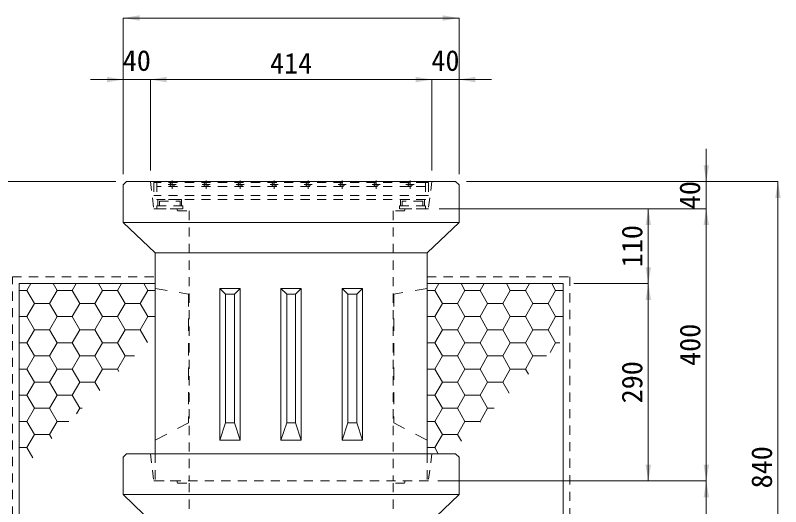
# Model space of a CAD drawing. Units: millimetres at full size; some dimension numbers follow another scale. Extents: x 40781 to 122968, y -21714 to -2620.
# Drawn here: x 45344 to 46470, y -11751 to -11029 of the extents above; entities that cross this region are included whole.
import ezdxf
from ezdxf.enums import TextEntityAlignment as Align

# ---------------------------------------------------------------- set-up
doc = ezdxf.new("R2010")
doc.units = ezdxf.units.MM
doc.header["$LTSCALE"] = 18
for name, pattern in [('CHAIN', [18.5, 12, -1.5, 3.5, -1.5]), ('USER1', [1.35, 0.75, -0.6]), ('USER2', [1.35, 0.75, -0.6]), ('USER3', [2, 1, -1])]:
    doc.linetypes.add(name, pattern=pattern)
for name, color, linetype, lineweight in [('0_2', 7, 'Continuous', 9), ('Center', 1, 'CHAIN', 5), ('グレーチング', 7, 'USER1', 9), ('ハッチング', 7, 'Continuous', 5), ('寸法線', 7, 'Continuous', 9), ('嵩上断面', 112, 'USER1', 9), ('本体', 2, 'Continuous', 13)]:
    doc.layers.add(name, color=color, linetype=linetype, lineweight=lineweight)
doc.styles.add('ＭＳ ゴシック', font='')
doc.styles.get('ＭＳ ゴシック').set_extended_font_data('MS Gothic')

# ---------------------------------------------------------------- blocks, each defined once
blk = doc.blocks.new('filled_arrow')
at = {"color": 0, "linetype": 'Continuous', "lineweight": -2}
blk.add_solid([(7.5, 1.25), (0, 0), (7.5, -1.25)], dxfattribs=at)

msp = doc.modelspace()

# ---------------------------------------------------------------- linework, layer by layer
at = {"layer": '0_2', "linetype": 'USER3'}
for p, q in [((45549.95, -11429.91), (45598.95, -11438.36)), ((45598.95, -11438.36), (45598.95, -11627.53)), ((45949.95, -11429.91), (45900.95, -11438.36)), ((45900.95, -11438.36), (45900.95, -11627.53)), ((45598.95, -11627.53), (45549.95, -11652.87)), ((45900.95, -11627.53), (45949.95, -11652.87))]:
    msp.add_line(p, q, dxfattribs=at)
at = {"layer": '0_2'}
for p, q in [((45644.95, -11429.91), (45653.45, -11438.36)), ((45666.45, -11438.36), (45674.95, -11429.91)), ((45734.95, -11429.91), (45743.45, -11438.36)), ((45756.45, -11438.36), (45764.95, -11429.91)), ((45824.95, -11429.91), (45833.45, -11438.36)), ((45846.45, -11438.36), (45854.95, -11429.91)), ((45644.95, -11652.87), (45653.45, -11627.53)), ((45666.45, -11627.53), (45674.95, -11652.87)), ((45734.95, -11652.87), (45743.45, -11627.53)), ((45756.45, -11627.53), (45764.95, -11652.87)), ((45824.95, -11652.87), (45833.45, -11627.53)), ((45846.45, -11627.53), (45854.95, -11652.87))]:
    msp.add_line(p, q, dxfattribs=at)
for points in [[(45644.95, -11429.91), (45674.95, -11429.91), (45674.95, -11652.87), (45644.95, -11652.87)], [(45653.45, -11438.36), (45666.45, -11438.36), (45666.45, -11627.53), (45653.45, -11627.53)], [(45734.95, -11429.91), (45764.95, -11429.91), (45764.95, -11652.87), (45734.95, -11652.87)], [(45743.45, -11438.36), (45756.45, -11438.36), (45756.45, -11627.53), (45743.45, -11627.53)], [(45824.95, -11429.91), (45854.95, -11429.91), (45854.95, -11652.87), (45824.95, -11652.87)], [(45833.45, -11438.36), (45846.45, -11438.36), (45846.45, -11627.53), (45833.45, -11627.53)]]:
    msp.add_lwpolyline(points, close=True, dxfattribs=at)
at = {"layer": 'Center'}
for p, q in [((45580.95, -11277.41), (45568.95, -11277.41)), ((45574.95, -11283.41), (45574.95, -11271.41)), ((45630.95, -11277.41), (45618.95, -11277.41)), ((45624.95, -11283.41), (45624.95, -11271.41)), ((45680.95, -11277.41), (45668.95, -11277.41)), ((45674.95, -11283.41), (45674.95, -11271.41)), ((45730.95, -11277.41), (45718.95, -11277.41)), ((45724.95, -11283.41), (45724.95, -11271.41)), ((45780.95, -11277.41), (45768.95, -11277.41)), ((45774.95, -11283.41), (45774.95, -11271.41)), ((45830.95, -11277.41), (45818.95, -11277.41)), ((45824.95, -11283.41), (45824.95, -11271.41)), ((45880.95, -11277.41), (45868.95, -11277.41)), ((45874.95, -11283.41), (45874.95, -11271.41)), ((45930.95, -11277.41), (45918.95, -11277.41)), ((45924.95, -11283.41), (45924.95, -11271.41))]:
    msp.add_line(p, q, dxfattribs=at)
at = {"layer": 'グレーチング'}
for p, q in [((45547.95, -11274.41), (45547.95, -11293.41)), ((45547.95, -11274.41), (45552.45, -11274.41)), ((45947.45, -11274.41), (45552.45, -11274.41)), ((45552.45, -11274.41), (45552.45, -11299.41)), ((45947.45, -11280.41), (45552.45, -11280.41)), ((45947.45, -11274.41), (45947.45, -11299.41)), ((45951.95, -11274.41), (45947.45, -11274.41)), ((45951.95, -11274.41), (45951.95, -11293.41)), ((45547.95, -11293.41), (45552.45, -11293.41)), ((45947.45, -11293.41), (45552.45, -11293.41)), ((45947.45, -11299.41), (45552.45, -11299.41)), ((45951.95, -11293.41), (45947.45, -11293.41))]:
    msp.add_line(p, q, dxfattribs=at)
for centre in [(45574.95, -11277.41), (45624.95, -11277.41), (45674.95, -11277.41), (45724.95, -11277.41), (45774.95, -11277.41), (45824.95, -11277.41), (45874.95, -11277.41), (45924.95, -11277.41)]:
    msp.add_circle(centre, 3, dxfattribs=at)
at = {"layer": 'ハッチング'}
for p, q in [((45361.22, -11432.96), (45367.03, -11422.91)), ((45405.67, -11432.96), (45399.87, -11422.91)), ((45427.9, -11432.96), (45433.7, -11422.91)), ((45472.35, -11432.96), (45466.55, -11422.91)), ((45494.57, -11432.96), (45500.38, -11422.91)), ((45539.02, -11432.96), (45533.22, -11422.91)), ((45961.3, -11432.96), (45967.1, -11422.91)), ((46005.75, -11432.96), (45999.95, -11422.91)), ((46027.97, -11432.96), (46033.78, -11422.91)), ((46072.42, -11432.96), (46066.62, -11422.91)), ((46094.65, -11432.96), (46100.45, -11422.91)), ((46139.1, -11432.96), (46133.3, -11422.91)), ((45349.95, -11432.96), (45361.22, -11432.96)), ((45372.34, -11452.21), (45361.22, -11432.96)), ((45394.56, -11452.21), (45405.67, -11432.96)), ((45405.68, -11432.96), (45427.9, -11432.96)), ((45439.01, -11452.21), (45427.9, -11432.96)), ((45461.24, -11452.21), (45472.35, -11432.96)), ((45472.35, -11432.96), (45494.57, -11432.96)), ((45505.69, -11452.21), (45494.57, -11432.96)), ((45527.91, -11452.21), (45539.02, -11432.96)), ((45539.03, -11432.96), (45549.95, -11432.96)), ((45949.95, -11432.96), (45961.3, -11432.96)), ((45972.41, -11452.21), (45961.3, -11432.96)), ((45994.64, -11452.21), (46005.75, -11432.96)), ((46005.75, -11432.96), (46027.97, -11432.96)), ((46039.09, -11452.21), (46027.97, -11432.96)), ((46061.31, -11452.21), (46072.42, -11432.96)), ((46072.43, -11432.96), (46094.65, -11432.96)), ((46105.76, -11452.21), (46094.65, -11432.96)), ((46127.99, -11452.21), (46139.1, -11432.96)), ((46139.1, -11432.96), (46149.95, -11432.96)), ((45361.22, -11471.46), (45372.34, -11452.21)), ((45372.34, -11452.21), (45394.56, -11452.21)), ((45405.67, -11471.46), (45394.56, -11452.21)), ((45427.9, -11471.46), (45439.01, -11452.21)), ((45439.01, -11452.21), (45461.24, -11452.21)), ((45472.35, -11471.46), (45461.24, -11452.21)), ((45494.57, -11471.46), (45505.69, -11452.21)), ((45505.69, -11452.21), (45527.91, -11452.21)), ((45539.02, -11471.46), (45527.91, -11452.21)), ((45961.3, -11471.46), (45972.41, -11452.21)), ((45972.41, -11452.21), (45994.64, -11452.21)), ((46005.75, -11471.46), (45994.64, -11452.21)), ((46027.97, -11471.46), (46039.09, -11452.21)), ((46039.09, -11452.21), (46061.31, -11452.21)), ((46072.42, -11471.46), (46061.31, -11452.21)), ((46094.65, -11471.46), (46105.76, -11452.21)), ((46105.76, -11452.21), (46127.99, -11452.21)), ((46139.1, -11471.46), (46127.99, -11452.21)), ((45349.95, -11471.46), (45361.22, -11471.46)), ((45372.34, -11490.71), (45361.22, -11471.46)), ((45394.56, -11490.71), (45405.67, -11471.46)), ((45405.68, -11471.46), (45427.9, -11471.46)), ((45439.01, -11490.71), (45427.9, -11471.46)), ((45461.24, -11490.71), (45472.35, -11471.46)), ((45472.35, -11471.46), (45494.57, -11471.46)), ((45505.69, -11490.71), (45494.57, -11471.46)), ((45527.91, -11490.71), (45539.02, -11471.46)), ((45539.03, -11471.46), (45549.95, -11471.46)), ((45949.95, -11471.46), (45961.3, -11471.46)), ((45972.41, -11490.71), (45961.3, -11471.46)), ((45994.64, -11490.71), (46005.75, -11471.46)), ((46005.75, -11471.46), (46027.97, -11471.46)), ((46039.09, -11490.71), (46027.97, -11471.46)), ((46061.31, -11490.71), (46072.42, -11471.46)), ((46072.43, -11471.46), (46094.65, -11471.46)), ((46105.76, -11490.71), (46094.65, -11471.46)), ((46127.99, -11490.71), (46139.1, -11471.46)), ((46139.1, -11471.46), (46149.95, -11471.46)), ((45361.22, -11509.95), (45372.34, -11490.71)), ((45372.34, -11490.71), (45394.56, -11490.71)), ((45405.67, -11509.95), (45394.56, -11490.71)), ((45427.9, -11509.95), (45439.01, -11490.71)), ((45439.01, -11490.71), (45461.24, -11490.71)), ((45472.35, -11509.95), (45461.24, -11490.71)), ((45494.57, -11509.95), (45505.69, -11490.71)), ((45505.69, -11490.71), (45527.91, -11490.71)), ((45538.9, -11509.74), (45527.91, -11490.71)), ((45961.3, -11509.95), (45972.41, -11490.71)), ((45972.41, -11490.71), (45994.64, -11490.71)), ((46005.75, -11509.95), (45994.64, -11490.71)), ((46027.97, -11509.95), (46039.09, -11490.71)), ((46039.09, -11490.71), (46061.31, -11490.71)), ((46072.42, -11509.95), (46061.31, -11490.71)), ((46094.65, -11509.95), (46105.76, -11490.71)), ((46105.76, -11490.71), (46127.99, -11490.71)), ((46139.1, -11509.95), (46127.99, -11490.71)), ((45349.95, -11509.95), (45361.22, -11509.95)), ((45372.34, -11529.2), (45361.22, -11509.95)), ((45394.56, -11529.2), (45405.67, -11509.95)), ((45405.68, -11509.95), (45427.9, -11509.95)), ((45439.01, -11529.2), (45427.9, -11509.95)), ((45461.24, -11529.2), (45472.35, -11509.95)), ((45472.35, -11509.95), (45494.57, -11509.95)), ((45505.69, -11529.2), (45494.57, -11509.95)), ((45949.95, -11509.95), (45961.3, -11509.95)), ((45972.41, -11529.2), (45961.3, -11509.95)), ((45994.64, -11529.2), (46005.75, -11509.95)), ((46005.75, -11509.95), (46027.97, -11509.95)), ((46039.09, -11529.2), (46027.97, -11509.95)), ((46061.31, -11529.2), (46072.42, -11509.95)), ((46072.43, -11509.95), (46094.65, -11509.95)), ((46105.76, -11529.2), (46094.65, -11509.95)), ((46130.99, -11524.01), (46139.1, -11509.95)), ((46139.1, -11509.95), (46145.04, -11509.95)), ((45361.22, -11548.45), (45372.34, -11529.2)), ((45372.34, -11529.2), (45394.56, -11529.2)), ((45405.67, -11548.45), (45394.56, -11529.2)), ((45427.9, -11548.45), (45439.01, -11529.2)), ((45439.01, -11529.2), (45461.24, -11529.2)), ((45472.35, -11548.45), (45461.24, -11529.2)), ((45494.57, -11548.45), (45505.69, -11529.2)), ((45505.69, -11529.2), (45519.44, -11529.2)), ((45961.3, -11548.45), (45972.41, -11529.2)), ((45972.41, -11529.2), (45994.64, -11529.2)), ((46005.75, -11548.45), (45994.64, -11529.2)), ((46027.97, -11548.45), (46039.09, -11529.2)), ((46039.09, -11529.2), (46061.31, -11529.2)), ((46072.42, -11548.45), (46061.31, -11529.2)), ((46094.65, -11548.45), (46105.76, -11529.2)), ((46105.76, -11529.2), (46125.79, -11529.2)), ((45349.95, -11548.45), (45361.22, -11548.45)), ((45372.34, -11567.7), (45361.22, -11548.45)), ((45394.56, -11567.7), (45405.67, -11548.45)), ((45405.68, -11548.45), (45427.9, -11548.45)), ((45439.01, -11567.7), (45427.9, -11548.45)), ((45461.24, -11567.7), (45472.35, -11548.45)), ((45472.35, -11548.45), (45494.57, -11548.45)), ((45496.63, -11552.01), (45494.57, -11548.45)), ((45949.95, -11548.45), (45961.3, -11548.45)), ((45972.41, -11567.7), (45961.3, -11548.45)), ((45994.64, -11567.7), (46005.75, -11548.45)), ((46005.75, -11548.45), (46027.97, -11548.45)), ((46039.09, -11567.7), (46027.97, -11548.45)), ((46061.31, -11567.7), (46072.42, -11548.45)), ((46072.43, -11548.45), (46094.65, -11548.45)), ((46099, -11555.99), (46094.65, -11548.45)), ((45361.22, -11586.94), (45372.34, -11567.7)), ((45372.34, -11567.7), (45394.56, -11567.7)), ((45405.67, -11586.94), (45394.56, -11567.7)), ((45427.9, -11586.94), (45439.01, -11567.7)), ((45439.01, -11567.7), (45461.24, -11567.7)), ((45468.45, -11580.19), (45461.24, -11567.7)), ((45961.3, -11586.94), (45972.41, -11567.7)), ((45972.41, -11567.7), (45994.64, -11567.7)), ((46005.75, -11586.94), (45994.64, -11567.7)), ((46027.97, -11586.94), (46039.09, -11567.7)), ((46039.09, -11567.7), (46061.31, -11567.7)), ((46070.82, -11584.17), (46061.31, -11567.7)), ((45349.95, -11586.94), (45361.22, -11586.94)), ((45372.34, -11606.19), (45361.22, -11586.94)), ((45394.56, -11606.19), (45405.67, -11586.94)), ((45405.68, -11586.94), (45427.9, -11586.94)), ((45439.01, -11606.19), (45427.9, -11586.94)), ((45949.95, -11586.94), (45961.3, -11586.94)), ((45972.41, -11606.19), (45961.3, -11586.94)), ((45994.64, -11606.19), (46005.75, -11586.94)), ((46005.75, -11586.94), (46027.97, -11586.94)), ((46039.09, -11606.19), (46027.97, -11586.94)), ((45361.22, -11625.44), (45372.34, -11606.19)), ((45372.34, -11606.19), (45394.56, -11606.19)), ((45405.67, -11625.44), (45394.56, -11606.19)), ((45434.32, -11614.32), (45439.01, -11606.19)), ((45439.01, -11606.19), (45442.45, -11606.19)), ((45961.3, -11625.44), (45972.41, -11606.19)), ((45972.41, -11606.19), (45994.64, -11606.19)), ((46005.75, -11625.44), (45994.64, -11606.19)), ((46027.97, -11625.44), (46039.09, -11606.19)), ((46039.09, -11606.19), (46048.8, -11606.19)), ((45349.95, -11625.44), (45361.22, -11625.44)), ((45372.34, -11644.69), (45361.22, -11625.44)), ((45394.56, -11644.69), (45405.67, -11625.44)), ((45405.68, -11625.44), (45423.2, -11625.44)), ((45949.95, -11625.44), (45961.3, -11625.44)), ((45972.41, -11644.69), (45961.3, -11625.44)), ((45994.64, -11644.69), (46005.75, -11625.44)), ((46005.75, -11625.44), (46027.97, -11625.44)), ((46028.55, -11626.44), (46027.97, -11625.44)), ((45361.22, -11663.93), (45372.34, -11644.69)), ((45372.34, -11644.69), (45394.56, -11644.69)), ((45398, -11650.64), (45394.56, -11644.69)), ((45961.3, -11663.93), (45972.41, -11644.69)), ((45972.41, -11644.69), (45994.64, -11644.69)), ((46000.37, -11654.62), (45994.64, -11644.69)), ((45349.95, -11663.93), (45361.22, -11663.93)), ((45369.82, -11678.82), (45361.22, -11663.93)), ((45949.95, -11663.93), (45961.3, -11663.93)), ((45966.48, -11672.91), (45961.3, -11663.93))]:
    msp.add_line(p, q, dxfattribs=at)
at = {"layer": 'ハッチング', "linetype": 'USER2', "lineweight": 9}
msp.add_lwpolyline([(45949.95, -11412.91), (46159.95, -11412.91), (46159.95, -12322.91), (45339.95, -12322.91), (45339.95, -11412.91), (45549.95, -11412.91)], dxfattribs=at)
at = {"layer": 'ハッチング', "lineweight": 20}
msp.add_lwpolyline([(45549.95, -11422.91), (45349.95, -11422.91), (45349.95, -12312.91), (46149.95, -12312.91), (46149.95, -11422.91), (45949.95, -11422.91)], dxfattribs=at)
at = {"layer": '寸法線'}
for p, q in [((45502.95, -11032.64), (45996.95, -11032.64)), ((45502.95, -11261.91), (45502.95, -11032.64)), ((45996.95, -11261.91), (45996.95, -11032.64)), ((45454.95, -11123.06), (45590.95, -11123.06)), ((45502.95, -11261.91), (45502.95, -11123.06)), ((45542.95, -11256.91), (45542.95, -11123.06)), ((45542.95, -11123.06), (45956.95, -11123.06)), ((45542.95, -11256.91), (45542.95, -11123.06)), ((46044.95, -11123.06), (45908.95, -11123.06)), ((45956.95, -11256.91), (45956.95, -11123.06)), ((45956.95, -11256.91), (45956.95, -11123.06)), ((45996.95, -11261.91), (45996.95, -11123.06)), ((46360.67, -11224.91), (46360.67, -11360.91)), ((45491.95, -11272.91), (45052.69, -11272.91)), ((45491.95, -11272.91), (45174.01, -11272.91)), ((46007.95, -11272.91), (46360.67, -11272.91)), ((46007.95, -11272.91), (46466.13, -11272.91)), ((46466.13, -12112.91), (46466.13, -11272.91)), ((45967.95, -11312.91), (46360.67, -11312.91)), ((45967.95, -11312.91), (46360.67, -11312.91)), ((45967.95, -11312.91), (46275.41, -11312.91)), ((46275.41, -11312.91), (46275.41, -11422.91)), ((46360.67, -11312.91), (46360.67, -11712.91)), ((46165.95, -11422.91), (46275.41, -11422.91)), ((46165.95, -11422.91), (46275.41, -11422.91)), ((46275.41, -11422.91), (46275.41, -11712.91)), ((45965.95, -11712.91), (46360.67, -11712.91)), ((45965.95, -11712.91), (46360.67, -11712.91)), ((45967.95, -11712.91), (46275.41, -11712.91)), ((46360.67, -11712.91), (46360.67, -12112.91))]:
    msp.add_line(p, q, dxfattribs=at)
at = {"layer": '嵩上断面'}
for p, q in [((45553.95, -11299.41), (45553.95, -11308.41)), ((45588.95, -11299.41), (45553.95, -11299.41)), ((45588.95, -11299.41), (45553.95, -11299.41)), ((45556.25, -11308.41), (45556.25, -11301.71)), ((45556.25, -11301.71), (45586.65, -11301.71)), ((45586.65, -11301.71), (45586.65, -11308.41)), ((45588.95, -11308.41), (45588.95, -11299.41)), ((45910.95, -11299.41), (45945.95, -11299.41)), ((45910.95, -11299.41), (45945.95, -11299.41)), ((45910.95, -11308.41), (45910.95, -11299.41)), ((45943.65, -11301.71), (45913.25, -11301.71)), ((45913.25, -11301.71), (45913.25, -11308.41)), ((45943.65, -11308.41), (45943.65, -11301.71)), ((45945.95, -11299.41), (45945.95, -11308.41)), ((45552.45, -11308.41), (45552.45, -11312.91)), ((45590.45, -11308.41), (45552.45, -11308.41)), ((45552.45, -11312.91), (45590.45, -11312.91)), ((45555.45, -11308.41), (45557.75, -11308.41)), ((45588.15, -11308.41), (45590.45, -11308.41)), ((45590.45, -11312.91), (45590.45, -11308.41)), ((45911.75, -11308.41), (45909.45, -11308.41)), ((45909.45, -11312.91), (45909.45, -11308.41)), ((45909.45, -11308.41), (45947.45, -11308.41)), ((45947.45, -11312.91), (45909.45, -11312.91)), ((45944.45, -11308.41), (45942.15, -11308.41)), ((45947.45, -11308.41), (45947.45, -11312.91))]:
    msp.add_line(p, q, dxfattribs=at)
at = {"layer": '本体'}
for p, q in [((45502.95, -11277.91), (45507.95, -11272.91)), ((45502.95, -11277.91), (45502.95, -11332.91)), ((45507.95, -11272.91), (45991.95, -11272.91)), ((45991.95, -11272.91), (45996.95, -11277.91)), ((45996.95, -11277.91), (45996.95, -11332.91)), ((45502.95, -11332.91), (45549.95, -11377.91)), ((45996.95, -11332.91), (45949.95, -11377.91)), ((45549.95, -11377.91), (45549.95, -11672.91)), ((45949.95, -11377.91), (45949.95, -11672.91)), ((45502.95, -11677.91), (45507.95, -11672.91)), ((45507.95, -11672.91), (45991.95, -11672.91)), ((45991.95, -11672.91), (45996.95, -11677.91)), ((45502.95, -11677.91), (45502.95, -11732.91)), ((45996.95, -11677.91), (45996.95, -11732.91)), ((45502.95, -11732.91), (45549.95, -11777.91)), ((45996.95, -11732.91), (45949.95, -11777.91))]:
    msp.add_line(p, q, dxfattribs=at)
at = {"layer": '本体', "linetype": 'USER2'}
for p, q in [((45542.95, -11272.91), (45547.95, -11312.91)), ((45956.95, -11272.91), (45951.95, -11312.91)), ((45547.95, -11312.91), (45581.95, -11312.91)), ((45581.95, -11312.91), (45582.95, -11316.11)), ((45917.95, -11312.91), (45916.95, -11316.11)), ((45951.95, -11312.91), (45917.95, -11312.91)), ((45582.95, -11316.11), (45599.95, -11316.11)), ((45599.95, -11316.11), (45599.95, -11712.91)), ((45899.95, -11316.11), (45899.95, -11712.91)), ((45916.95, -11316.11), (45899.95, -11316.11)), ((45542.95, -11672.91), (45547.95, -11712.91)), ((45956.95, -11672.91), (45951.95, -11712.91)), ((45547.95, -11712.91), (45581.95, -11712.91)), ((45581.95, -11712.91), (45582.95, -11716.11)), ((45582.95, -11716.11), (45599.95, -11716.11)), ((45599.95, -11716.11), (45599.95, -12112.91)), ((45899.95, -11716.11), (45899.95, -12112.91)), ((45916.95, -11716.11), (45899.95, -11716.11)), ((45917.95, -11712.91), (45916.95, -11716.11)), ((45951.95, -11712.91), (45917.95, -11712.91))]:
    msp.add_line(p, q, dxfattribs=at)
at = {"layer": '本体', "lineweight": 9}
for p, q in [((45502.95, -11332.91), (45996.95, -11332.91)), ((45949.95, -11377.91), (45549.95, -11377.91)), ((45502.95, -11732.91), (45996.95, -11732.91))]:
    msp.add_line(p, q, dxfattribs=at)
at = {"layer": '本体', "linetype": 'USER2', "lineweight": 9}
for p, q in [((45549.95, -11672.91), (45549.95, -11712.91)), ((45949.95, -11672.91), (45949.95, -11712.91)), ((45549.95, -11712.91), (45949.95, -11712.91))]:
    msp.add_line(p, q, dxfattribs=at)

# ---------------------------------------------------------------- block references
at = {"layer": '寸法線', "xscale": 3.2, "yscale": 3.2}
for p in [(45502.95, -11032.64), (45542.95, -11123.06), (45542.95, -11123.06), (45996.95, -11123.06)]:
    msp.add_blockref('filled_arrow', p, dxfattribs=at)
for p, rotation in [((45996.95, -11032.64), 180), ((45502.95, -11123.06), 180), ((45956.95, -11123.06), 180), ((45956.95, -11123.06), 180), ((46360.67, -11272.91), 90), ((46466.13, -11272.91), 270), ((46275.41, -11312.91), 270), ((46360.67, -11312.91), 270), ((46360.67, -11312.91), 270), ((46275.41, -11422.91), 90), ((46275.41, -11422.91), 270), ((46275.41, -11712.91), 90), ((46360.67, -11712.91), 90), ((46360.67, -11712.91), 270)]:
    msp.add_blockref('filled_arrow', p, dxfattribs=dict(at, rotation=rotation))

# ---------------------------------------------------------------- texts
at = {"layer": '寸法線', "style": 'ＭＳ ゴシック'}
for s, p in [('40', (45522.95, -11095.06)), ('414', (45749.95, -11099.06)), ('40', (45976.95, -11095.06))]:
    msp.add_text(s, height=30.38, dxfattribs=at).set_placement(p, align=Align.MIDDLE_CENTER)
for s, p in [('40', (46336.42, -11292.91)), ('110', (46251.41, -11367.91)), ('400', (46336.67, -11512.91)), ('290', (46251.41, -11567.91)), ('840', (46442.13, -11692.91))]:
    msp.add_text(s, height=30.38, rotation=90, dxfattribs=at).set_placement(p, align=Align.MIDDLE_CENTER)

doc.saveas('drawing.dxf')
